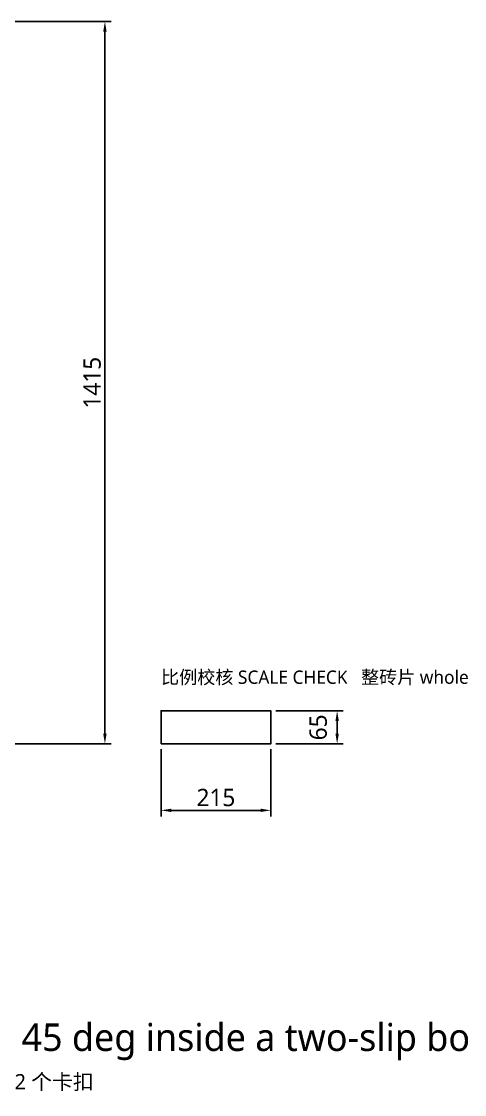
# Model space of a CAD drawing. Header units: millimetres. Extents: x -190 to 8130, y -7782 to 208.
# Drawn here: x 4164 to 5032, y -5656 to -3554 of the extents above; entities that cross this region are included whole.
import ezdxf
from ezdxf.enums import TextEntityAlignment as Align

# ---------------------------------------------------------------- set-up
doc = ezdxf.new("R2010")
doc.units = ezdxf.units.MM
doc.layers.add('DIM', color=8, linetype='Continuous')
doc.layers.add('TITLE', color=7, linetype='Continuous')
doc.styles.add('CN', font='msyh.ttc')
doc.dimstyles.new('MM', dxfattribs={"dimtxt": 34, "dimasz": 20, "dimexe": 12, "dimexo": 10, "dimgap": 8, "dimtad": 1, "dimdec": 1, "dimdsep": 46, "dimtxsty": 'CN', "dimcen": 2.5, "dimazin": 3, "dimtfac": 1, "dimtmove": 0, "dimatfit": 3})

msp = doc.modelspace()

# ---------------------------------------------------------------- linework, layer by layer
at = {"layer": 'DIM'}
msp.add_lwpolyline([(4437.5, -4969.5), (4652.5, -4969.5), (4652.5, -4904.5), (4437.5, -4904.5)], close=True, dxfattribs=at)

# ---------------------------------------------------------------- texts
at = {"layer": 'DIM', "style": 'CN'}
msp.add_text('比例校核 SCALE CHECK   整砖片 whole slip', height=26, dxfattribs=at).set_placement((4437.5, -4859.5), align=Align.BOTTOM_LEFT)
at = {"layer": 'TITLE', "style": 'CN'}
for s, height, p in [('8   45 度编织纹，外圈双层边框   Basketweave at 45 deg inside a two-slip border', 54, (2572.5, -5587)), ('板面 board 1572.5 x 1572.5     灰缝 joint 10     砖片 slip 215 x 65 x 20     共 172 片砖、172 个卡扣', 30, (2572.5, -5655))]:
    msp.add_text(s, height=height, dxfattribs=at).set_placement(p, align=Align.BOTTOM_LEFT)

# ---------------------------------------------------------------- dimensions: what is measured, and where the dimension line sits
at = {"layer": 'DIM'}
for base, p1, p2 in [((4327.5, -4969.5), (4137.5, -4969.5), (4137.5, -3554.5)), ((4782.5, -4969.5), (4652.5, -4969.5), (4652.5, -4904.5))]:
    msp.add_linear_dim(base=base, p1=p1, p2=p2, angle=90, dimstyle='MM', dxfattribs=at).render()
msp.add_linear_dim(base=(4437.5, -5099.5), p1=(4437.5, -4969.5), p2=(4652.5, -4969.5), dimstyle='MM', dxfattribs=at).render()

doc.saveas('drawing.dxf')
